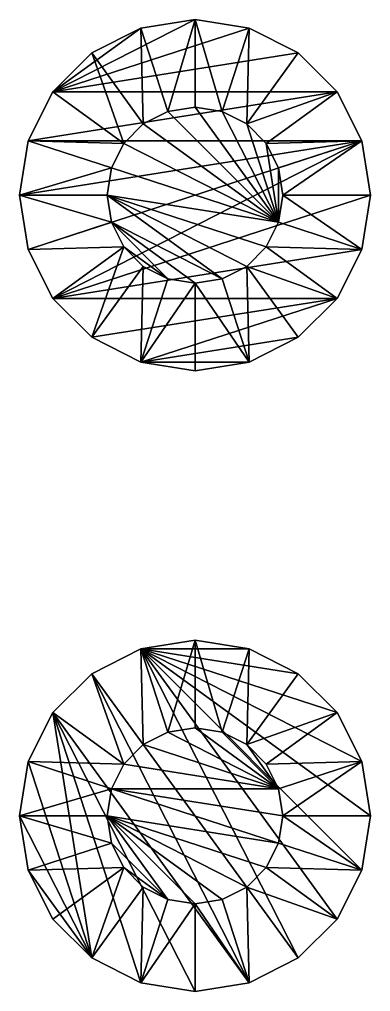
# Model space of a CAD drawing. Extents: x 24528 to 34927, y -8876 to 785.
# Drawn here: x 32819 to 34927, y -5047 to 785 of the extents above; entities that cross this region are included whole.
import ezdxf

# ---------------------------------------------------------------- set-up
doc = ezdxf.new("R2010")
doc.units = 0
doc.layers.get('0').update_dxf_attribs({"linetype": 'CONTINUOUS'})

msp = doc.modelspace()

# ---------------------------------------------------------------- linework, layer by layer
at = {"color": 7}
for points in [[(33020.2, 350.2), (33547.1, 733.1), (33872.8, 784.8), (33020.2, 350.2)], [(33020.2, 350.2), (33872.8, 784.8), (34198.4, 733.1), (33020.2, 350.2)], [(33020.2, 350.2), (33253.4, 583.5), (33547.1, 733.1), (33020.2, 350.2)], [(33020.2, 350.2), (34198.4, 733.1), (34492.1, 583.5), (33020.2, 350.2)], [(33020.2, 350.2), (34492.1, 583.5), (34725.4, 350.2), (33020.2, 350.2)], [(33020.2, 350.2), (34725.4, 350.2), (32870.5, 56.5), (33020.2, 350.2)], [(34725.4, 350.2), (34875, 56.5), (32870.5, 56.5), (34725.4, 350.2)], [(32818.9, -269.1), (32870.5, 56.5), (34875, 56.5), (32818.9, -269.1)], [(32818.9, -269.1), (34875, 56.5), (32870.5, -594.8), (32818.9, -269.1)], [(32870.5, -594.8), (34875, 56.5), (33020.2, -888.5), (32870.5, -594.8)], [(34875, 56.5), (34926.7, -269.1), (33020.2, -888.5), (34875, 56.5)], [(34875, -594.8), (33020.2, -888.5), (34926.7, -269.1), (34875, -594.8)], [(34875, -594.8), (34725.4, -888.5), (33020.2, -888.5), (34875, -594.8)], [(33253.4, -1121.7), (33020.2, -888.5), (34725.4, -888.5), (33253.4, -1121.7)], [(33547.1, -1271.4), (33253.4, -1121.7), (34725.4, -888.5), (33547.1, -1271.4)], [(34492.1, -1121.7), (33547.1, -1271.4), (34725.4, -888.5), (34492.1, -1121.7)], [(33547.1, -1271.4), (34492.1, -1121.7), (34198.4, -1271.4), (33547.1, -1271.4)], [(33872.8, -1323), (33547.1, -1271.4), (34198.4, -1271.4), (33872.8, -1323)], [(33872.8, -2939), (34198.4, -2990.7), (33547.1, -2990.7), (33872.8, -2939)], [(33547.1, -2990.7), (34492.1, -4845.5), (33253.4, -3140.3), (33547.1, -2990.7)], [(33547.1, -2990.7), (34198.4, -2990.7), (34492.1, -3140.3), (33547.1, -2990.7)], [(33547.1, -2990.7), (34492.1, -3140.3), (34725.4, -3373.6), (33547.1, -2990.7)], [(33547.1, -2990.7), (34725.4, -3373.6), (34875, -3667.3), (33547.1, -2990.7)], [(34875, -4318.6), (34725.4, -4612.3), (33547.1, -2990.7), (34875, -4318.6)], [(34875, -3667.3), (34926.7, -3992.9), (33547.1, -2990.7), (34875, -3667.3)], [(34875, -4318.6), (33547.1, -2990.7), (34926.7, -3992.9), (34875, -4318.6)], [(34725.4, -4612.3), (34492.1, -4845.5), (33547.1, -2990.7), (34725.4, -4612.3)], [(33020.2, -3373.6), (33253.4, -3140.3), (34198.4, -4995.2), (33020.2, -3373.6)], [(34492.1, -4845.5), (34198.4, -4995.2), (33253.4, -3140.3), (34492.1, -4845.5)], [(32870.5, -3667.3), (33020.2, -3373.6), (33253.4, -4845.5), (32870.5, -3667.3)], [(34198.4, -4995.2), (33872.8, -5046.8), (33020.2, -3373.6), (34198.4, -4995.2)], [(33547.1, -4995.2), (33020.2, -3373.6), (33872.8, -5046.8), (33547.1, -4995.2)], [(33547.1, -4995.2), (33253.4, -4845.5), (33020.2, -3373.6), (33547.1, -4995.2)], [(32818.9, -3992.9), (32870.5, -3667.3), (33253.4, -4845.5), (32818.9, -3992.9)], [(32818.9, -3992.9), (33253.4, -4845.5), (32870.5, -4318.6), (32818.9, -3992.9)], [(33020.2, -4612.3), (32870.5, -4318.6), (33253.4, -4845.5), (33020.2, -4612.3)]]:
    msp.add_lwpolyline(points, dxfattribs=at)
for points in [[(33547.1, 733.1, -2107.8), (33709.8, 232.9, -2107.8), (33872.8, 784.8, -2107.8), (33547.1, 733.1, -2107.8)], [(33872.8, 784.8, -2107.8), (33872.8, 784.8, 0), (33547.1, 733.1, 0), (33872.8, 784.8, -2107.8)], [(33872.8, 784.8, -2107.8), (33547.1, 733.1, 0), (33547.1, 733.1, -2107.8), (33872.8, 784.8, -2107.8)], [(33872.8, 258.5, -2107.8), (33872.8, 784.8, -2107.8), (33709.8, 232.9, -2107.8), (33872.8, 258.5, -2107.8)], [(34198.4, 733.1, -2107.8), (33872.8, 784.8, -2107.8), (34035.8, 232.9, -2107.8), (34198.4, 733.1, -2107.8)], [(33872.8, 258.5, -2107.8), (34035.8, 232.9, -2107.8), (33872.8, 784.8, -2107.8), (33872.8, 258.5, -2107.8)], [(33872.8, 784.8, 0), (33872.8, 784.8, -2107.8), (34198.4, 733.1, 0), (33872.8, 784.8, 0)], [(34198.4, 733.1, -2107.8), (34198.4, 733.1, 0), (33872.8, 784.8, -2107.8), (34198.4, 733.1, -2107.8)], [(33253.4, 583.5, -2107.8), (33562.6, 158.1, -2107.8), (33547.1, 733.1, -2107.8), (33253.4, 583.5, -2107.8)], [(33253.4, 583.5, 0), (33253.4, 583.5, -2107.8), (33547.1, 733.1, 0), (33253.4, 583.5, 0)], [(33547.1, 733.1, -2107.8), (33547.1, 733.1, 0), (33253.4, 583.5, -2107.8), (33547.1, 733.1, -2107.8)], [(33709.8, 232.9, -2107.8), (33547.1, 733.1, -2107.8), (33562.6, 158.1, -2107.8), (33709.8, 232.9, -2107.8)], [(34035.8, 232.9, -2107.8), (34183, 158.1, -2107.8), (34198.4, 733.1, -2107.8), (34035.8, 232.9, -2107.8)], [(34492.1, 583.5, -2107.8), (34198.4, 733.1, -2107.8), (34183, 158.1, -2107.8), (34492.1, 583.5, -2107.8)], [(34198.4, 733.1, 0), (34198.4, 733.1, -2107.8), (34492.1, 583.5, 0), (34198.4, 733.1, 0)], [(34492.1, 583.5, -2107.8), (34492.1, 583.5, 0), (34198.4, 733.1, -2107.8), (34492.1, 583.5, -2107.8)], [(33020.2, 350.2, -2107.8), (33445.6, 41.1, -2107.8), (33253.4, 583.5, -2107.8), (33020.2, 350.2, -2107.8)], [(33020.2, 350.2, 0), (33020.2, 350.2, -2107.8), (33253.4, 583.5, 0), (33020.2, 350.2, 0)], [(33253.4, 583.5, -2107.8), (33253.4, 583.5, 0), (33020.2, 350.2, -2107.8), (33253.4, 583.5, -2107.8)], [(33562.6, 158.1, -2107.8), (33253.4, 583.5, -2107.8), (33445.6, 41.1, -2107.8), (33562.6, 158.1, -2107.8)], [(34725.4, 350.2, -2107.8), (34492.1, 583.5, -2107.8), (34183, 158.1, -2107.8), (34725.4, 350.2, -2107.8)], [(34492.1, 583.5, -2107.8), (34725.4, 350.2, -2107.8), (34725.4, 350.2, 0), (34492.1, 583.5, -2107.8)], [(34492.1, 583.5, -2107.8), (34725.4, 350.2, 0), (34492.1, 583.5, 0), (34492.1, 583.5, -2107.8)], [(33020.2, 350.2, -2107.8), (32870.5, 56.5, -2107.8), (33445.6, 41.1, -2107.8), (33020.2, 350.2, -2107.8)], [(32870.5, 56.5, -2107.8), (33020.2, 350.2, -2107.8), (32870.5, 56.5, 0), (32870.5, 56.5, -2107.8)], [(33020.2, 350.2, 0), (32870.5, 56.5, 0), (33020.2, 350.2, -2107.8), (33020.2, 350.2, 0)], [(34725.4, 350.2, -2107.8), (34183, 158.1, -2107.8), (34300, 41.1, -2107.8), (34725.4, 350.2, -2107.8)], [(34725.4, 350.2, -2107.8), (34300, 41.1, -2107.8), (34875, 56.5, -2107.8), (34725.4, 350.2, -2107.8)], [(34875, 56.5, -2107.8), (34875, 56.5, 0), (34725.4, 350.2, -2107.8), (34875, 56.5, -2107.8)], [(34725.4, 350.2, 0), (34725.4, 350.2, -2107.8), (34875, 56.5, 0), (34725.4, 350.2, 0)], [(33709.8, 232.9, -2107.8), (33709.8, 232.9, -1053.2), (33872.8, 258.5, -2107.8), (33709.8, 232.9, -2107.8)], [(33872.8, 258.5, -1053.2), (33872.8, 258.5, -2107.8), (33709.8, 232.9, -1053.2), (33872.8, 258.5, -1053.2)], [(34374.8, -432.1, -1053.2), (33872.8, 258.5, -1053.2), (33709.8, 232.9, -1053.2), (34374.8, -432.1, -1053.2)], [(33872.8, 258.5, -2107.8), (34035.8, 232.9, -1053.2), (34035.8, 232.9, -2107.8), (33872.8, 258.5, -2107.8)], [(33872.8, 258.5, -2107.8), (33872.8, 258.5, -1053.2), (34035.8, 232.9, -1053.2), (33872.8, 258.5, -2107.8)], [(34374.8, -432.1, -1053.2), (34035.8, 232.9, -1053.2), (33872.8, 258.5, -1053.2), (34374.8, -432.1, -1053.2)], [(33709.8, 232.9, -1053.2), (33709.8, 232.9, -2107.8), (33562.6, 158.1, -1053.2), (33709.8, 232.9, -1053.2)], [(33562.6, 158.1, -2107.8), (33562.6, 158.1, -1053.2), (33709.8, 232.9, -2107.8), (33562.6, 158.1, -2107.8)], [(34374.8, -432.1, -1053.2), (33709.8, 232.9, -1053.2), (33562.6, 158.1, -1053.2), (34374.8, -432.1, -1053.2)], [(34035.8, 232.9, -2107.8), (34035.8, 232.9, -1053.2), (34183, 158.1, -2107.8), (34035.8, 232.9, -2107.8)], [(34183, 158.1, -1053.2), (34183, 158.1, -2107.8), (34035.8, 232.9, -1053.2), (34183, 158.1, -1053.2)], [(34374.8, -432.1, -1053.2), (34183, 158.1, -1053.2), (34035.8, 232.9, -1053.2), (34374.8, -432.1, -1053.2)], [(33445.6, 41.1, -2107.8), (33445.6, 41.1, -1053.2), (33562.6, 158.1, -1053.2), (33445.6, 41.1, -2107.8)], [(33445.6, 41.1, -2107.8), (33562.6, 158.1, -1053.2), (33562.6, 158.1, -2107.8), (33445.6, 41.1, -2107.8)], [(34374.8, -432.1, -1053.2), (33562.6, 158.1, -1053.2), (33445.6, 41.1, -1053.2), (34374.8, -432.1, -1053.2)], [(34183, 158.1, -2107.8), (34300, 41.1, -1053.2), (34300, 41.1, -2107.8), (34183, 158.1, -2107.8)], [(34183, 158.1, -2107.8), (34183, 158.1, -1053.2), (34300, 41.1, -1053.2), (34183, 158.1, -2107.8)], [(34374.8, -432.1, -1053.2), (34300, 41.1, -1053.2), (34183, 158.1, -1053.2), (34374.8, -432.1, -1053.2)], [(32870.5, 56.5, -2107.8), (32818.9, -269.1, -2107.8), (33370.8, -106.1, -2107.8), (32870.5, 56.5, -2107.8)], [(32870.5, 56.5, -2107.8), (32870.5, 56.5, 0), (32818.9, -269.1, 0), (32870.5, 56.5, -2107.8)], [(32870.5, 56.5, -2107.8), (32818.9, -269.1, 0), (32818.9, -269.1, -2107.8), (32870.5, 56.5, -2107.8)], [(33370.8, -106.1, -2107.8), (33445.6, 41.1, -2107.8), (32870.5, 56.5, -2107.8), (33370.8, -106.1, -2107.8)], [(33445.6, 41.1, -1053.2), (33445.6, 41.1, -2107.8), (33370.8, -106.1, -2107.8), (33445.6, 41.1, -1053.2)], [(33445.6, 41.1, -1053.2), (33370.8, -106.1, -2107.8), (33370.8, -106.1, -1053.2), (33445.6, 41.1, -1053.2)], [(34374.8, -432.1, -1053.2), (33445.6, 41.1, -1053.2), (33370.8, -106.1, -1053.2), (34374.8, -432.1, -1053.2)], [(34374.8, -106.1, -2107.8), (34875, 56.5, -2107.8), (34300, 41.1, -2107.8), (34374.8, -106.1, -2107.8)], [(34300, 41.1, -2107.8), (34300, 41.1, -1053.2), (34374.8, -106.1, -2107.8), (34300, 41.1, -2107.8)], [(34300, 41.1, -1053.2), (34374.8, -106.1, -1053.2), (34374.8, -106.1, -2107.8), (34300, 41.1, -1053.2)], [(34374.8, -432.1, -1053.2), (34374.8, -106.1, -1053.2), (34300, 41.1, -1053.2), (34374.8, -432.1, -1053.2)], [(34400.8, -269.1, -2107.8), (34875, 56.5, -2107.8), (34374.8, -106.1, -2107.8), (34400.8, -269.1, -2107.8)], [(34875, 56.5, -2107.8), (34400.8, -269.1, -2107.8), (34926.7, -269.1, -2107.8), (34875, 56.5, -2107.8)], [(34875, 56.5, -2107.8), (34926.7, -269.1, -2107.8), (34875, 56.5, 0), (34875, 56.5, -2107.8)], [(34875, 56.5, 0), (34926.7, -269.1, -2107.8), (34926.7, -269.1, 0), (34875, 56.5, 0)], [(33345.1, -269.1, -2107.8), (33370.8, -106.1, -2107.8), (32818.9, -269.1, -2107.8), (33345.1, -269.1, -2107.8)], [(33370.8, -106.1, -1053.2), (33370.8, -106.1, -2107.8), (33345.1, -269.1, -2107.8), (33370.8, -106.1, -1053.2)], [(33370.8, -106.1, -1053.2), (33345.1, -269.1, -2107.8), (33345.1, -269.1, -1053.2), (33370.8, -106.1, -1053.2)], [(34374.8, -432.1, -1053.2), (33370.8, -106.1, -1053.2), (33345.1, -269.1, -1053.2), (34374.8, -432.1, -1053.2)], [(34400.8, -269.1, -1053.2), (34400.8, -269.1, -2107.8), (34374.8, -106.1, -1053.2), (34400.8, -269.1, -1053.2)], [(34374.8, -106.1, -2107.8), (34374.8, -106.1, -1053.2), (34400.8, -269.1, -2107.8), (34374.8, -106.1, -2107.8)], [(34374.8, -432.1, -1053.2), (34400.8, -269.1, -1053.2), (34374.8, -106.1, -1053.2), (34374.8, -432.1, -1053.2)], [(33370.8, -432.1, -2107.8), (33345.1, -269.1, -2107.8), (32818.9, -269.1, -2107.8), (33370.8, -432.1, -2107.8)], [(32818.9, -269.1, -2107.8), (32870.5, -594.8, -2107.8), (33370.8, -432.1, -2107.8), (32818.9, -269.1, -2107.8)], [(32818.9, -269.1, -2107.8), (32870.5, -594.8, 0), (32870.5, -594.8, -2107.8), (32818.9, -269.1, -2107.8)], [(32818.9, -269.1, -2107.8), (32818.9, -269.1, 0), (32870.5, -594.8, 0), (32818.9, -269.1, -2107.8)], [(33370.8, -432.1, -1053.2), (33345.1, -269.1, -2107.8), (33370.8, -432.1, -2107.8), (33370.8, -432.1, -1053.2)], [(33345.1, -269.1, -1053.2), (33345.1, -269.1, -2107.8), (33370.8, -432.1, -1053.2), (33345.1, -269.1, -1053.2)], [(34374.8, -432.1, -1053.2), (33345.1, -269.1, -1053.2), (34300, -579.3, -1053.2), (34374.8, -432.1, -1053.2)], [(34300, -579.3, -1053.2), (33345.1, -269.1, -1053.2), (34183, -696.3, -1053.2), (34300, -579.3, -1053.2)], [(34183, -696.3, -1053.2), (33345.1, -269.1, -1053.2), (34035.8, -771.1, -1053.2), (34183, -696.3, -1053.2)], [(33370.8, -432.1, -1053.2), (34035.8, -771.1, -1053.2), (33345.1, -269.1, -1053.2), (33370.8, -432.1, -1053.2)], [(34400.8, -269.1, -2107.8), (34374.8, -432.1, -2107.8), (34875, -594.8, -2107.8), (34400.8, -269.1, -2107.8)], [(34374.8, -432.1, -1053.2), (34374.8, -432.1, -2107.8), (34400.8, -269.1, -2107.8), (34374.8, -432.1, -1053.2)], [(34374.8, -432.1, -1053.2), (34400.8, -269.1, -2107.8), (34400.8, -269.1, -1053.2), (34374.8, -432.1, -1053.2)], [(34875, -594.8, -2107.8), (34926.7, -269.1, -2107.8), (34400.8, -269.1, -2107.8), (34875, -594.8, -2107.8)], [(34875, -594.8, 0), (34926.7, -269.1, 0), (34875, -594.8, -2107.8), (34875, -594.8, 0)], [(34926.7, -269.1, -2107.8), (34875, -594.8, -2107.8), (34926.7, -269.1, 0), (34926.7, -269.1, -2107.8)], [(33445.6, -579.3, -2107.8), (33370.8, -432.1, -2107.8), (32870.5, -594.8, -2107.8), (33445.6, -579.3, -2107.8)], [(33370.8, -432.1, -1053.2), (33370.8, -432.1, -2107.8), (33445.6, -579.3, -2107.8), (33370.8, -432.1, -1053.2)], [(33370.8, -432.1, -1053.2), (33445.6, -579.3, -2107.8), (33445.6, -579.3, -1053.2), (33370.8, -432.1, -1053.2)], [(33872.8, -797.1, -1053.2), (34035.8, -771.1, -1053.2), (33370.8, -432.1, -1053.2), (33872.8, -797.1, -1053.2)], [(33445.6, -579.3, -1053.2), (33709.8, -771.1, -1053.2), (33370.8, -432.1, -1053.2), (33445.6, -579.3, -1053.2)], [(33872.8, -797.1, -1053.2), (33370.8, -432.1, -1053.2), (33709.8, -771.1, -1053.2), (33872.8, -797.1, -1053.2)], [(34374.8, -432.1, -2107.8), (34300, -579.3, -2107.8), (34875, -594.8, -2107.8), (34374.8, -432.1, -2107.8)], [(34300, -579.3, -1053.2), (34300, -579.3, -2107.8), (34374.8, -432.1, -2107.8), (34300, -579.3, -1053.2)], [(34374.8, -432.1, -2107.8), (34374.8, -432.1, -1053.2), (34300, -579.3, -1053.2), (34374.8, -432.1, -2107.8)], [(32870.5, -594.8, -2107.8), (33020.2, -888.5, -2107.8), (33445.6, -579.3, -2107.8), (32870.5, -594.8, -2107.8)], [(33253.4, -1121.7, -2107.8), (33445.6, -579.3, -2107.8), (33020.2, -888.5, -2107.8), (33253.4, -1121.7, -2107.8)], [(33445.6, -579.3, -2107.8), (33253.4, -1121.7, -2107.8), (33562.6, -696.3, -2107.8), (33445.6, -579.3, -2107.8)], [(33562.6, -696.3, -2107.8), (33445.6, -579.3, -1053.2), (33445.6, -579.3, -2107.8), (33562.6, -696.3, -2107.8)], [(33562.6, -696.3, -2107.8), (33562.6, -696.3, -1053.2), (33445.6, -579.3, -1053.2), (33562.6, -696.3, -2107.8)], [(33562.6, -696.3, -1053.2), (33709.8, -771.1, -1053.2), (33445.6, -579.3, -1053.2), (33562.6, -696.3, -1053.2)], [(34183, -696.3, -2107.8), (34725.4, -888.5, -2107.8), (34300, -579.3, -2107.8), (34183, -696.3, -2107.8)], [(34300, -579.3, -2107.8), (34300, -579.3, -1053.2), (34183, -696.3, -1053.2), (34300, -579.3, -2107.8)], [(34300, -579.3, -2107.8), (34183, -696.3, -1053.2), (34183, -696.3, -2107.8), (34300, -579.3, -2107.8)], [(34725.4, -888.5, -2107.8), (34875, -594.8, -2107.8), (34300, -579.3, -2107.8), (34725.4, -888.5, -2107.8)], [(32870.5, -594.8, -2107.8), (32870.5, -594.8, 0), (33020.2, -888.5, -2107.8), (32870.5, -594.8, -2107.8)], [(32870.5, -594.8, 0), (33020.2, -888.5, 0), (33020.2, -888.5, -2107.8), (32870.5, -594.8, 0)], [(34725.4, -888.5, -2107.8), (34725.4, -888.5, 0), (34875, -594.8, -2107.8), (34725.4, -888.5, -2107.8)], [(34875, -594.8, 0), (34875, -594.8, -2107.8), (34725.4, -888.5, 0), (34875, -594.8, 0)], [(33547.1, -1271.4, -2107.8), (33562.6, -696.3, -2107.8), (33253.4, -1121.7, -2107.8), (33547.1, -1271.4, -2107.8)], [(33709.8, -771.1, -2107.8), (33562.6, -696.3, -2107.8), (33547.1, -1271.4, -2107.8), (33709.8, -771.1, -2107.8)], [(33709.8, -771.1, -2107.8), (33709.8, -771.1, -1053.2), (33562.6, -696.3, -2107.8), (33709.8, -771.1, -2107.8)], [(33709.8, -771.1, -1053.2), (33562.6, -696.3, -1053.2), (33562.6, -696.3, -2107.8), (33709.8, -771.1, -1053.2)], [(34183, -696.3, -2107.8), (34035.8, -771.1, -2107.8), (34198.4, -1271.4, -2107.8), (34183, -696.3, -2107.8)], [(34035.8, -771.1, -1053.2), (34035.8, -771.1, -2107.8), (34183, -696.3, -1053.2), (34035.8, -771.1, -1053.2)], [(34183, -696.3, -2107.8), (34183, -696.3, -1053.2), (34035.8, -771.1, -2107.8), (34183, -696.3, -2107.8)], [(34725.4, -888.5, -2107.8), (34183, -696.3, -2107.8), (34492.1, -1121.7, -2107.8), (34725.4, -888.5, -2107.8)], [(34198.4, -1271.4, -2107.8), (34492.1, -1121.7, -2107.8), (34183, -696.3, -2107.8), (34198.4, -1271.4, -2107.8)], [(33709.8, -771.1, -2107.8), (33547.1, -1271.4, -2107.8), (33872.8, -797.1, -2107.8), (33709.8, -771.1, -2107.8)], [(33872.8, -1323, -2107.8), (33872.8, -797.1, -2107.8), (33547.1, -1271.4, -2107.8), (33872.8, -1323, -2107.8)], [(33709.8, -771.1, -1053.2), (33709.8, -771.1, -2107.8), (33872.8, -797.1, -1053.2), (33709.8, -771.1, -1053.2)], [(33872.8, -797.1, -2107.8), (33872.8, -797.1, -1053.2), (33709.8, -771.1, -2107.8), (33872.8, -797.1, -2107.8)], [(34035.8, -771.1, -2107.8), (33872.8, -797.1, -2107.8), (34198.4, -1271.4, -2107.8), (34035.8, -771.1, -2107.8)], [(34035.8, -771.1, -2107.8), (34035.8, -771.1, -1053.2), (33872.8, -797.1, -1053.2), (34035.8, -771.1, -2107.8)], [(34035.8, -771.1, -2107.8), (33872.8, -797.1, -1053.2), (33872.8, -797.1, -2107.8), (34035.8, -771.1, -2107.8)], [(33872.8, -1323, -2107.8), (34198.4, -1271.4, -2107.8), (33872.8, -797.1, -2107.8), (33872.8, -1323, -2107.8)], [(33253.4, -1121.7, 0), (33253.4, -1121.7, -2107.8), (33020.2, -888.5, 0), (33253.4, -1121.7, 0)], [(33020.2, -888.5, -2107.8), (33020.2, -888.5, 0), (33253.4, -1121.7, -2107.8), (33020.2, -888.5, -2107.8)], [(34725.4, -888.5, -2107.8), (34492.1, -1121.7, -2107.8), (34492.1, -1121.7, 0), (34725.4, -888.5, -2107.8)], [(34725.4, -888.5, -2107.8), (34492.1, -1121.7, 0), (34725.4, -888.5, 0), (34725.4, -888.5, -2107.8)], [(33253.4, -1121.7, -2107.8), (33253.4, -1121.7, 0), (33547.1, -1271.4, -2107.8), (33253.4, -1121.7, -2107.8)], [(33547.1, -1271.4, 0), (33547.1, -1271.4, -2107.8), (33253.4, -1121.7, 0), (33547.1, -1271.4, 0)], [(34492.1, -1121.7, -2107.8), (34198.4, -1271.4, -2107.8), (34198.4, -1271.4, 0), (34492.1, -1121.7, -2107.8)], [(34492.1, -1121.7, -2107.8), (34198.4, -1271.4, 0), (34492.1, -1121.7, 0), (34492.1, -1121.7, -2107.8)], [(33547.1, -1271.4, -2107.8), (33547.1, -1271.4, 0), (33872.8, -1323, -2107.8), (33547.1, -1271.4, -2107.8)], [(33872.8, -1323, 0), (33872.8, -1323, -2107.8), (33547.1, -1271.4, 0), (33872.8, -1323, 0)], [(34198.4, -1271.4, -2107.8), (33872.8, -1323, -2107.8), (33872.8, -1323, 0), (34198.4, -1271.4, -2107.8)], [(34198.4, -1271.4, -2107.8), (33872.8, -1323, 0), (34198.4, -1271.4, 0), (34198.4, -1271.4, -2107.8)], [(33872.8, -2939, -2107.8), (33547.1, -2990.7, -2107.8), (33709.8, -3490.9, -2107.8), (33872.8, -2939, -2107.8)], [(33872.8, -2939, 0), (33547.1, -2990.7, 0), (33872.8, -2939, -2107.8), (33872.8, -2939, 0)], [(33547.1, -2990.7, -2107.8), (33872.8, -2939, -2107.8), (33547.1, -2990.7, 0), (33547.1, -2990.7, -2107.8)], [(33709.8, -3490.9, -2107.8), (33872.8, -3465.3, -2107.8), (33872.8, -2939, -2107.8), (33709.8, -3490.9, -2107.8)], [(33872.8, -2939, 0), (33872.8, -2939, -2107.8), (34198.4, -2990.7, 0), (33872.8, -2939, 0)], [(34198.4, -2990.7, -2107.8), (33872.8, -2939, -2107.8), (34035.8, -3490.9, -2107.8), (34198.4, -2990.7, -2107.8)], [(33872.8, -3465.3, -2107.8), (34035.8, -3490.9, -2107.8), (33872.8, -2939, -2107.8), (33872.8, -3465.3, -2107.8)], [(34198.4, -2990.7, -2107.8), (34198.4, -2990.7, 0), (33872.8, -2939, -2107.8), (34198.4, -2990.7, -2107.8)], [(33547.1, -2990.7, -2107.8), (33253.4, -3140.3, -2107.8), (33562.6, -3565.7, -2107.8), (33547.1, -2990.7, -2107.8)], [(33547.1, -2990.7, 0), (33253.4, -3140.3, 0), (33547.1, -2990.7, -2107.8), (33547.1, -2990.7, 0)], [(33253.4, -3140.3, 0), (33253.4, -3140.3, -2107.8), (33547.1, -2990.7, -2107.8), (33253.4, -3140.3, 0)], [(33562.6, -3565.7, -2107.8), (33709.8, -3490.9, -2107.8), (33547.1, -2990.7, -2107.8), (33562.6, -3565.7, -2107.8)], [(34035.8, -3490.9, -2107.8), (34183, -3565.7, -2107.8), (34198.4, -2990.7, -2107.8), (34035.8, -3490.9, -2107.8)], [(34198.4, -2990.7, -2107.8), (34183, -3565.7, -2107.8), (34492.1, -3140.3, -2107.8), (34198.4, -2990.7, -2107.8)], [(34492.1, -3140.3, 0), (34198.4, -2990.7, 0), (34198.4, -2990.7, -2107.8), (34492.1, -3140.3, 0)], [(34492.1, -3140.3, -2107.8), (34492.1, -3140.3, 0), (34198.4, -2990.7, -2107.8), (34492.1, -3140.3, -2107.8)], [(33020.2, -3373.6, -2107.8), (33445.6, -3682.7, -2107.8), (33253.4, -3140.3, -2107.8), (33020.2, -3373.6, -2107.8)], [(33253.4, -3140.3, -2107.8), (33253.4, -3140.3, 0), (33020.2, -3373.6, 0), (33253.4, -3140.3, -2107.8)], [(33253.4, -3140.3, -2107.8), (33020.2, -3373.6, 0), (33020.2, -3373.6, -2107.8), (33253.4, -3140.3, -2107.8)], [(33445.6, -3682.7, -2107.8), (33562.6, -3565.7, -2107.8), (33253.4, -3140.3, -2107.8), (33445.6, -3682.7, -2107.8)], [(34725.4, -3373.6, -2107.8), (34492.1, -3140.3, -2107.8), (34183, -3565.7, -2107.8), (34725.4, -3373.6, -2107.8)], [(34725.4, -3373.6, 0), (34492.1, -3140.3, 0), (34725.4, -3373.6, -2107.8), (34725.4, -3373.6, 0)], [(34492.1, -3140.3, -2107.8), (34725.4, -3373.6, -2107.8), (34492.1, -3140.3, 0), (34492.1, -3140.3, -2107.8)], [(33020.2, -3373.6, -2107.8), (32870.5, -3667.3, -2107.8), (33445.6, -3682.7, -2107.8), (33020.2, -3373.6, -2107.8)], [(32870.5, -3667.3, 0), (32870.5, -3667.3, -2107.8), (33020.2, -3373.6, -2107.8), (32870.5, -3667.3, 0)], [(33020.2, -3373.6, -2107.8), (33020.2, -3373.6, 0), (32870.5, -3667.3, 0), (33020.2, -3373.6, -2107.8)], [(34300, -3682.7, -2107.8), (34725.4, -3373.6, -2107.8), (34183, -3565.7, -2107.8), (34300, -3682.7, -2107.8)], [(34875, -3667.3, -2107.8), (34725.4, -3373.6, -2107.8), (34300, -3682.7, -2107.8), (34875, -3667.3, -2107.8)], [(34875, -3667.3, 0), (34725.4, -3373.6, 0), (34875, -3667.3, -2107.8), (34875, -3667.3, 0)], [(34725.4, -3373.6, -2107.8), (34875, -3667.3, -2107.8), (34725.4, -3373.6, 0), (34725.4, -3373.6, -2107.8)], [(34374.8, -3829.9, -1053.2), (33709.8, -3490.9, -1053.2), (33562.6, -3565.7, -1053.2), (34374.8, -3829.9, -1053.2)], [(33562.6, -3565.7, -2107.8), (33562.6, -3565.7, -1053.2), (33709.8, -3490.9, -1053.2), (33562.6, -3565.7, -2107.8)], [(33562.6, -3565.7, -2107.8), (33709.8, -3490.9, -1053.2), (33709.8, -3490.9, -2107.8), (33562.6, -3565.7, -2107.8)], [(34374.8, -3829.9, -1053.2), (33872.8, -3465.3, -1053.2), (33709.8, -3490.9, -1053.2), (34374.8, -3829.9, -1053.2)], [(33872.8, -3465.3, -1053.2), (33872.8, -3465.3, -2107.8), (33709.8, -3490.9, -1053.2), (33872.8, -3465.3, -1053.2)], [(33709.8, -3490.9, -2107.8), (33709.8, -3490.9, -1053.2), (33872.8, -3465.3, -2107.8), (33709.8, -3490.9, -2107.8)], [(34374.8, -3829.9, -1053.2), (34035.8, -3490.9, -1053.2), (33872.8, -3465.3, -1053.2), (34374.8, -3829.9, -1053.2)], [(33872.8, -3465.3, -2107.8), (33872.8, -3465.3, -1053.2), (34035.8, -3490.9, -1053.2), (33872.8, -3465.3, -2107.8)], [(33872.8, -3465.3, -2107.8), (34035.8, -3490.9, -1053.2), (34035.8, -3490.9, -2107.8), (33872.8, -3465.3, -2107.8)], [(34183, -3565.7, -1053.2), (34183, -3565.7, -2107.8), (34035.8, -3490.9, -1053.2), (34183, -3565.7, -1053.2)], [(34035.8, -3490.9, -2107.8), (34035.8, -3490.9, -1053.2), (34183, -3565.7, -2107.8), (34035.8, -3490.9, -2107.8)], [(34183, -3565.7, -1053.2), (34035.8, -3490.9, -1053.2), (34374.8, -3829.9, -1053.2), (34183, -3565.7, -1053.2)], [(34374.8, -3829.9, -1053.2), (33562.6, -3565.7, -1053.2), (33445.6, -3682.7, -1053.2), (34374.8, -3829.9, -1053.2)], [(33562.6, -3565.7, -1053.2), (33562.6, -3565.7, -2107.8), (33445.6, -3682.7, -1053.2), (33562.6, -3565.7, -1053.2)], [(33445.6, -3682.7, -2107.8), (33445.6, -3682.7, -1053.2), (33562.6, -3565.7, -2107.8), (33445.6, -3682.7, -2107.8)], [(34183, -3565.7, -2107.8), (34183, -3565.7, -1053.2), (34300, -3682.7, -1053.2), (34183, -3565.7, -2107.8)], [(34183, -3565.7, -2107.8), (34300, -3682.7, -1053.2), (34300, -3682.7, -2107.8), (34183, -3565.7, -2107.8)], [(34300, -3682.7, -1053.2), (34183, -3565.7, -1053.2), (34374.8, -3829.9, -1053.2), (34300, -3682.7, -1053.2)], [(32870.5, -3667.3, -2107.8), (32818.9, -3992.9, -2107.8), (33370.8, -3829.9, -2107.8), (32870.5, -3667.3, -2107.8)], [(32870.5, -3667.3, 0), (32818.9, -3992.9, 0), (32818.9, -3992.9, -2107.8), (32870.5, -3667.3, 0)], [(32870.5, -3667.3, 0), (32818.9, -3992.9, -2107.8), (32870.5, -3667.3, -2107.8), (32870.5, -3667.3, 0)], [(33370.8, -3829.9, -2107.8), (33445.6, -3682.7, -2107.8), (32870.5, -3667.3, -2107.8), (33370.8, -3829.9, -2107.8)], [(34374.8, -3829.9, -2107.8), (34875, -3667.3, -2107.8), (34300, -3682.7, -2107.8), (34374.8, -3829.9, -2107.8)], [(34374.8, -3829.9, -2107.8), (34400.8, -3992.9, -2107.8), (34875, -3667.3, -2107.8), (34374.8, -3829.9, -2107.8)], [(34875, -3667.3, -2107.8), (34400.8, -3992.9, -2107.8), (34926.7, -3992.9, -2107.8), (34875, -3667.3, -2107.8)], [(34875, -3667.3, 0), (34875, -3667.3, -2107.8), (34926.7, -3992.9, 0), (34875, -3667.3, 0)], [(34875, -3667.3, -2107.8), (34926.7, -3992.9, -2107.8), (34926.7, -3992.9, 0), (34875, -3667.3, -2107.8)], [(34374.8, -3829.9, -1053.2), (33445.6, -3682.7, -1053.2), (33370.8, -3829.9, -1053.2), (34374.8, -3829.9, -1053.2)], [(33370.8, -3829.9, -2107.8), (33370.8, -3829.9, -1053.2), (33445.6, -3682.7, -1053.2), (33370.8, -3829.9, -2107.8)], [(33370.8, -3829.9, -2107.8), (33445.6, -3682.7, -1053.2), (33445.6, -3682.7, -2107.8), (33370.8, -3829.9, -2107.8)], [(34374.8, -3829.9, -1053.2), (34374.8, -3829.9, -2107.8), (34300, -3682.7, -1053.2), (34374.8, -3829.9, -1053.2)], [(34300, -3682.7, -2107.8), (34300, -3682.7, -1053.2), (34374.8, -3829.9, -2107.8), (34300, -3682.7, -2107.8)], [(33345.1, -3992.9, -2107.8), (33370.8, -3829.9, -2107.8), (32818.9, -3992.9, -2107.8), (33345.1, -3992.9, -2107.8)], [(33345.1, -3992.9, -2107.8), (33370.8, -3829.9, -1053.2), (33370.8, -3829.9, -2107.8), (33345.1, -3992.9, -2107.8)], [(33345.1, -3992.9, -1053.2), (33370.8, -3829.9, -1053.2), (33345.1, -3992.9, -2107.8), (33345.1, -3992.9, -1053.2)], [(33370.8, -3829.9, -1053.2), (33345.1, -3992.9, -1053.2), (34374.8, -4155.9, -1053.2), (33370.8, -3829.9, -1053.2)], [(33370.8, -3829.9, -1053.2), (34374.8, -4155.9, -1053.2), (34400.8, -3992.9, -1053.2), (33370.8, -3829.9, -1053.2)], [(33370.8, -3829.9, -1053.2), (34400.8, -3992.9, -1053.2), (34374.8, -3829.9, -1053.2), (33370.8, -3829.9, -1053.2)], [(34374.8, -3829.9, -2107.8), (34374.8, -3829.9, -1053.2), (34400.8, -3992.9, -1053.2), (34374.8, -3829.9, -2107.8)], [(34374.8, -3829.9, -2107.8), (34400.8, -3992.9, -1053.2), (34400.8, -3992.9, -2107.8), (34374.8, -3829.9, -2107.8)], [(33370.8, -4155.9, -2107.8), (33345.1, -3992.9, -2107.8), (32818.9, -3992.9, -2107.8), (33370.8, -4155.9, -2107.8)], [(32818.9, -3992.9, -2107.8), (32870.5, -4318.6, -2107.8), (33370.8, -4155.9, -2107.8), (32818.9, -3992.9, -2107.8)], [(32870.5, -4318.6, 0), (32870.5, -4318.6, -2107.8), (32818.9, -3992.9, 0), (32870.5, -4318.6, 0)], [(32818.9, -3992.9, -2107.8), (32818.9, -3992.9, 0), (32870.5, -4318.6, -2107.8), (32818.9, -3992.9, -2107.8)], [(33345.1, -3992.9, -1053.2), (33345.1, -3992.9, -2107.8), (33370.8, -4155.9, -1053.2), (33345.1, -3992.9, -1053.2)], [(33370.8, -4155.9, -2107.8), (33370.8, -4155.9, -1053.2), (33345.1, -3992.9, -2107.8), (33370.8, -4155.9, -2107.8)], [(33345.1, -3992.9, -1053.2), (33370.8, -4155.9, -1053.2), (33709.8, -4494.9, -1053.2), (33345.1, -3992.9, -1053.2)], [(33709.8, -4494.9, -1053.2), (33872.8, -4520.9, -1053.2), (33345.1, -3992.9, -1053.2), (33709.8, -4494.9, -1053.2)], [(33872.8, -4520.9, -1053.2), (34035.8, -4494.9, -1053.2), (33345.1, -3992.9, -1053.2), (33872.8, -4520.9, -1053.2)], [(34035.8, -4494.9, -1053.2), (34183, -4420.1, -1053.2), (33345.1, -3992.9, -1053.2), (34035.8, -4494.9, -1053.2)], [(34183, -4420.1, -1053.2), (34300, -4303.1, -1053.2), (33345.1, -3992.9, -1053.2), (34183, -4420.1, -1053.2)], [(34300, -4303.1, -1053.2), (34374.8, -4155.9, -1053.2), (33345.1, -3992.9, -1053.2), (34300, -4303.1, -1053.2)], [(34400.8, -3992.9, -2107.8), (34374.8, -4155.9, -2107.8), (34875, -4318.6, -2107.8), (34400.8, -3992.9, -2107.8)], [(34400.8, -3992.9, -1053.2), (34374.8, -4155.9, -1053.2), (34374.8, -4155.9, -2107.8), (34400.8, -3992.9, -1053.2)], [(34400.8, -3992.9, -1053.2), (34374.8, -4155.9, -2107.8), (34400.8, -3992.9, -2107.8), (34400.8, -3992.9, -1053.2)], [(34875, -4318.6, -2107.8), (34926.7, -3992.9, -2107.8), (34400.8, -3992.9, -2107.8), (34875, -4318.6, -2107.8)], [(34926.7, -3992.9, 0), (34926.7, -3992.9, -2107.8), (34875, -4318.6, 0), (34926.7, -3992.9, 0)], [(34875, -4318.6, -2107.8), (34875, -4318.6, 0), (34926.7, -3992.9, -2107.8), (34875, -4318.6, -2107.8)], [(33445.6, -4303.1, -2107.8), (33370.8, -4155.9, -2107.8), (32870.5, -4318.6, -2107.8), (33445.6, -4303.1, -2107.8)], [(33445.6, -4303.1, -2107.8), (33445.6, -4303.1, -1053.2), (33370.8, -4155.9, -1053.2), (33445.6, -4303.1, -2107.8)], [(33445.6, -4303.1, -2107.8), (33370.8, -4155.9, -1053.2), (33370.8, -4155.9, -2107.8), (33445.6, -4303.1, -2107.8)], [(33370.8, -4155.9, -1053.2), (33445.6, -4303.1, -1053.2), (33709.8, -4494.9, -1053.2), (33370.8, -4155.9, -1053.2)], [(34374.8, -4155.9, -2107.8), (34300, -4303.1, -2107.8), (34875, -4318.6, -2107.8), (34374.8, -4155.9, -2107.8)], [(34300, -4303.1, -1053.2), (34300, -4303.1, -2107.8), (34374.8, -4155.9, -1053.2), (34300, -4303.1, -1053.2)], [(34374.8, -4155.9, -2107.8), (34374.8, -4155.9, -1053.2), (34300, -4303.1, -2107.8), (34374.8, -4155.9, -2107.8)], [(32870.5, -4318.6, -2107.8), (33020.2, -4612.3, -2107.8), (33445.6, -4303.1, -2107.8), (32870.5, -4318.6, -2107.8)], [(33253.4, -4845.5, -2107.8), (33445.6, -4303.1, -2107.8), (33020.2, -4612.3, -2107.8), (33253.4, -4845.5, -2107.8)], [(33445.6, -4303.1, -2107.8), (33253.4, -4845.5, -2107.8), (33562.6, -4420.1, -2107.8), (33445.6, -4303.1, -2107.8)], [(33445.6, -4303.1, -1053.2), (33445.6, -4303.1, -2107.8), (33562.6, -4420.1, -1053.2), (33445.6, -4303.1, -1053.2)], [(33562.6, -4420.1, -2107.8), (33562.6, -4420.1, -1053.2), (33445.6, -4303.1, -2107.8), (33562.6, -4420.1, -2107.8)], [(33562.6, -4420.1, -1053.2), (33709.8, -4494.9, -1053.2), (33445.6, -4303.1, -1053.2), (33562.6, -4420.1, -1053.2)], [(34183, -4420.1, -2107.8), (34725.4, -4612.3, -2107.8), (34300, -4303.1, -2107.8), (34183, -4420.1, -2107.8)], [(34300, -4303.1, -2107.8), (34300, -4303.1, -1053.2), (34183, -4420.1, -1053.2), (34300, -4303.1, -2107.8)], [(34300, -4303.1, -2107.8), (34183, -4420.1, -1053.2), (34183, -4420.1, -2107.8), (34300, -4303.1, -2107.8)], [(34875, -4318.6, -2107.8), (34300, -4303.1, -2107.8), (34725.4, -4612.3, -2107.8), (34875, -4318.6, -2107.8)], [(32870.5, -4318.6, -2107.8), (32870.5, -4318.6, 0), (33020.2, -4612.3, 0), (32870.5, -4318.6, -2107.8)], [(32870.5, -4318.6, -2107.8), (33020.2, -4612.3, 0), (33020.2, -4612.3, -2107.8), (32870.5, -4318.6, -2107.8)], [(34875, -4318.6, -2107.8), (34725.4, -4612.3, -2107.8), (34875, -4318.6, 0), (34875, -4318.6, -2107.8)], [(34725.4, -4612.3, 0), (34875, -4318.6, 0), (34725.4, -4612.3, -2107.8), (34725.4, -4612.3, 0)], [(33547.1, -4995.2, -2107.8), (33562.6, -4420.1, -2107.8), (33253.4, -4845.5, -2107.8), (33547.1, -4995.2, -2107.8)], [(33562.6, -4420.1, -2107.8), (33547.1, -4995.2, -2107.8), (33709.8, -4494.9, -2107.8), (33562.6, -4420.1, -2107.8)], [(33709.8, -4494.9, -2107.8), (33709.8, -4494.9, -1053.2), (33562.6, -4420.1, -1053.2), (33709.8, -4494.9, -2107.8)], [(33709.8, -4494.9, -2107.8), (33562.6, -4420.1, -1053.2), (33562.6, -4420.1, -2107.8), (33709.8, -4494.9, -2107.8)], [(34035.8, -4494.9, -2107.8), (34198.4, -4995.2, -2107.8), (34183, -4420.1, -2107.8), (34035.8, -4494.9, -2107.8)], [(34035.8, -4494.9, -1053.2), (34035.8, -4494.9, -2107.8), (34183, -4420.1, -1053.2), (34035.8, -4494.9, -1053.2)], [(34183, -4420.1, -2107.8), (34183, -4420.1, -1053.2), (34035.8, -4494.9, -2107.8), (34183, -4420.1, -2107.8)], [(34725.4, -4612.3, -2107.8), (34183, -4420.1, -2107.8), (34492.1, -4845.5, -2107.8), (34725.4, -4612.3, -2107.8)], [(34492.1, -4845.5, -2107.8), (34183, -4420.1, -2107.8), (34198.4, -4995.2, -2107.8), (34492.1, -4845.5, -2107.8)], [(33709.8, -4494.9, -2107.8), (33547.1, -4995.2, -2107.8), (33872.8, -4520.9, -2107.8), (33709.8, -4494.9, -2107.8)], [(33872.8, -5046.8, -2107.8), (33872.8, -4520.9, -2107.8), (33547.1, -4995.2, -2107.8), (33872.8, -5046.8, -2107.8)], [(33709.8, -4494.9, -1053.2), (33709.8, -4494.9, -2107.8), (33872.8, -4520.9, -1053.2), (33709.8, -4494.9, -1053.2)], [(33872.8, -4520.9, -2107.8), (33872.8, -4520.9, -1053.2), (33709.8, -4494.9, -2107.8), (33872.8, -4520.9, -2107.8)], [(34035.8, -4494.9, -2107.8), (33872.8, -4520.9, -2107.8), (34198.4, -4995.2, -2107.8), (34035.8, -4494.9, -2107.8)], [(34035.8, -4494.9, -2107.8), (34035.8, -4494.9, -1053.2), (33872.8, -4520.9, -1053.2), (34035.8, -4494.9, -2107.8)], [(34035.8, -4494.9, -2107.8), (33872.8, -4520.9, -1053.2), (33872.8, -4520.9, -2107.8), (34035.8, -4494.9, -2107.8)], [(33872.8, -5046.8, -2107.8), (34198.4, -4995.2, -2107.8), (33872.8, -4520.9, -2107.8), (33872.8, -5046.8, -2107.8)], [(33020.2, -4612.3, 0), (33253.4, -4845.5, 0), (33253.4, -4845.5, -2107.8), (33020.2, -4612.3, 0)], [(33020.2, -4612.3, -2107.8), (33020.2, -4612.3, 0), (33253.4, -4845.5, -2107.8), (33020.2, -4612.3, -2107.8)], [(34492.1, -4845.5, 0), (34725.4, -4612.3, 0), (34492.1, -4845.5, -2107.8), (34492.1, -4845.5, 0)], [(34725.4, -4612.3, -2107.8), (34492.1, -4845.5, -2107.8), (34725.4, -4612.3, 0), (34725.4, -4612.3, -2107.8)], [(33547.1, -4995.2, -2107.8), (33253.4, -4845.5, 0), (33547.1, -4995.2, 0), (33547.1, -4995.2, -2107.8)], [(33253.4, -4845.5, 0), (33547.1, -4995.2, -2107.8), (33253.4, -4845.5, -2107.8), (33253.4, -4845.5, 0)], [(34492.1, -4845.5, -2107.8), (34198.4, -4995.2, -2107.8), (34198.4, -4995.2, 0), (34492.1, -4845.5, -2107.8)], [(34492.1, -4845.5, -2107.8), (34198.4, -4995.2, 0), (34492.1, -4845.5, 0), (34492.1, -4845.5, -2107.8)], [(33547.1, -4995.2, -2107.8), (33547.1, -4995.2, 0), (33872.8, -5046.8, -2107.8), (33547.1, -4995.2, -2107.8)], [(33872.8, -5046.8, 0), (33872.8, -5046.8, -2107.8), (33547.1, -4995.2, 0), (33872.8, -5046.8, 0)], [(33872.8, -5046.8, 0), (34198.4, -4995.2, 0), (33872.8, -5046.8, -2107.8), (33872.8, -5046.8, 0)], [(34198.4, -4995.2, -2107.8), (33872.8, -5046.8, -2107.8), (34198.4, -4995.2, 0), (34198.4, -4995.2, -2107.8)]]:
    msp.add_polyline3d(points, dxfattribs=at)

doc.saveas('drawing.dxf')
